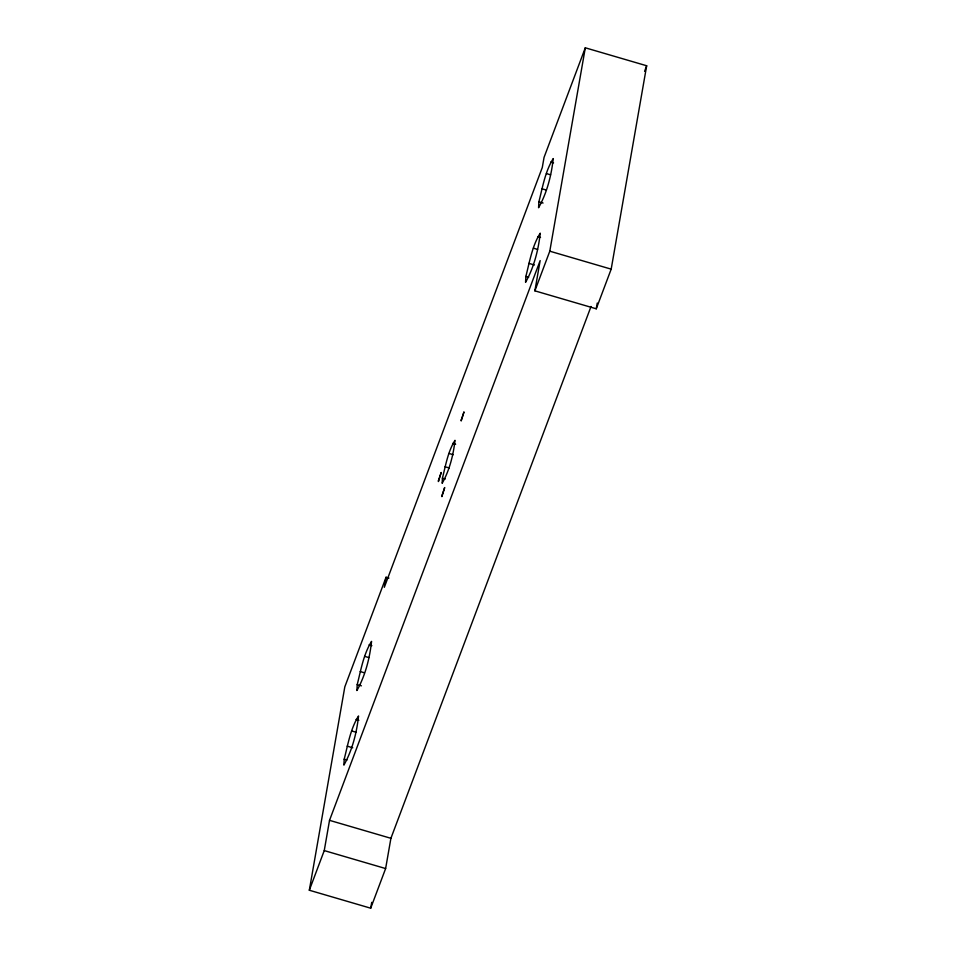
<?xml version="1.0" encoding="UTF-8"?>
<svg xmlns="http://www.w3.org/2000/svg" width="956" height="956" viewBox="0 0 956 956"><rect width="100%" height="100%" fill="white"/><g stroke="black" fill="none" stroke-linecap="round" stroke-linejoin="round"><path stroke-width="1.43" d="M344.196 759.207L343.885 765.123C352.238 750.341 356.731 732.834 358.548 715.972C350.446 728.854 347.936 744.593 344.196 759.207L346.98 760.02M357.209 684.615L356.899 690.531C365.264 675.749 369.745 658.242 371.561 641.38C363.471 654.263 360.95 670.013 357.209 684.615L361.392 685.834M442.425 478.167L442.15 483.342C449.463 470.412 453.383 455.092 454.984 440.334C447.886 451.614 445.687 465.393 442.425 478.167L445.257 478.992M525.872 276.404L525.561 282.319C533.914 267.549 538.407 250.042 540.224 233.168C532.122 246.062 529.612 261.801 525.872 276.404L528.656 277.216M538.885 201.812L538.575 207.727C546.94 192.957 551.421 175.45 553.237 158.576C545.147 171.471 542.626 187.209 538.885 201.812L543.068 203.042M591.035 306.47L390.908 838.304L385.627 868.55L370.701 908.2L309.326 890.239L344.817 686.85L386.069 577.233L388.925 578.069M309.326 890.239L324.251 850.589L329.521 820.344L540.152 260.582L534.882 290.839L596.257 308.8L611.183 269.15L646.674 65.761L585.299 47.8L544.048 157.417L542.291 167.503L384.312 587.319L386.069 577.233M370.701 908.2L371.729 902.345M534.882 290.839L549.796 251.189L585.299 47.8M596.257 308.8L597.261 303.04M644.583 71.318L646.674 65.761M550.752 162.042L553.548 162.867M546.414 173.586L550.596 174.805M541.885 188.762L546.067 189.993M537.738 236.634L540.522 237.446M549.796 251.189L611.183 269.15M533.4 248.178L537.583 249.397M528.871 263.354L534.44 264.991M452.797 443.369L455.642 444.205M449.009 453.455L453.264 454.698M445.042 466.755L449.284 467.998M369.076 644.846L371.872 645.659M364.738 656.378L368.92 657.608M360.209 671.566L364.391 672.785M356.062 719.438L358.859 720.25M351.724 730.97L355.907 732.188M347.195 746.158L352.764 747.783M329.521 820.344L390.908 838.304M324.251 850.589L385.627 868.55M438.481 480.51L438.398 481.549L441.206 472.479L438.481 480.51M441.971 495.59L441.875 496.63L444.683 487.548L441.971 495.59M461.282 419.911L461.198 420.963L464.007 411.881L461.282 419.911"/></g></svg>
